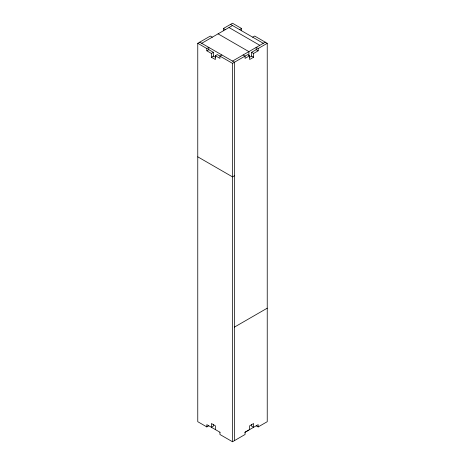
<?xml version="1.0" encoding="UTF-8"?>
<svg xmlns="http://www.w3.org/2000/svg" width="465" height="465" viewBox="0 0 465 465"><rect width="100%" height="100%" fill="white"/><g stroke="black" fill="none" stroke-linecap="round" stroke-linejoin="round"><path stroke-width="0.7" d="M248.885 55.666L248.885 51.627L218.085 33.846M208.797 425.795L206.832 426.928L197.765 421.697L197.765 43.303L210.325 36.049L212.296 37.188M223.433 30.754L223.433 28.481L232.5 23.25L241.568 28.481L241.568 30.754M201.7 43.303L232.5 25.523M197.765 43.303L206.832 48.54L208.797 47.401L208.797 49.674L213.383 52.324L213.383 56.108L215.632 57.404M239.597 29.621L241.568 28.481M206.832 48.54L206.832 50.807L208.797 49.674M206.832 50.807L211.418 53.458L213.383 52.324M211.418 53.458L211.418 57.242L213.383 56.108M211.418 57.242L215.353 59.508L215.353 55.724L217.318 54.591L232.5 63.356L247.682 54.591L249.647 55.724L249.647 59.508L253.582 57.242L253.582 53.458L258.168 50.807L258.168 48.54L267.236 43.303L267.236 421.697L258.168 426.928L256.203 425.795M221.904 54.969L219.939 56.108L219.939 58.375L215.353 55.724M252.704 37.188L254.675 36.049L267.236 43.303M232.5 61.089L265.271 42.17M249.234 57.48L251.617 56.108L251.617 52.324L256.203 49.674L258.168 50.807M249.647 55.724L245.061 58.375L245.061 56.108L243.096 54.969M234.465 175.741L232.5 176.874L197.765 156.821M234.465 327.098L267.236 308.179M244.834 432.357L248.885 430.02M219.939 432.229L219.939 434.496L232.5 441.75L245.061 434.496L245.061 432.229L258.168 424.661L258.168 426.928M230.535 24.383L263.3 43.303M229.007 27.54L259.807 45.32M223.433 28.481L225.403 29.621M258.168 48.54L256.203 47.401L256.203 49.674M251.617 52.324L253.582 53.458M251.617 56.108L253.582 57.242M199.729 42.17L234.465 62.223L234.465 440.617M220.032 432.281L206.832 424.661L206.832 426.928M251.617 424.283L251.617 426.173L253.582 427.306L253.582 423.522L249.647 425.795L249.647 429.579M232.5 63.356L232.5 441.75M215.353 429.579L215.353 425.795L211.418 423.522L211.418 427.306L213.383 426.173L213.383 424.283"/></g></svg>
